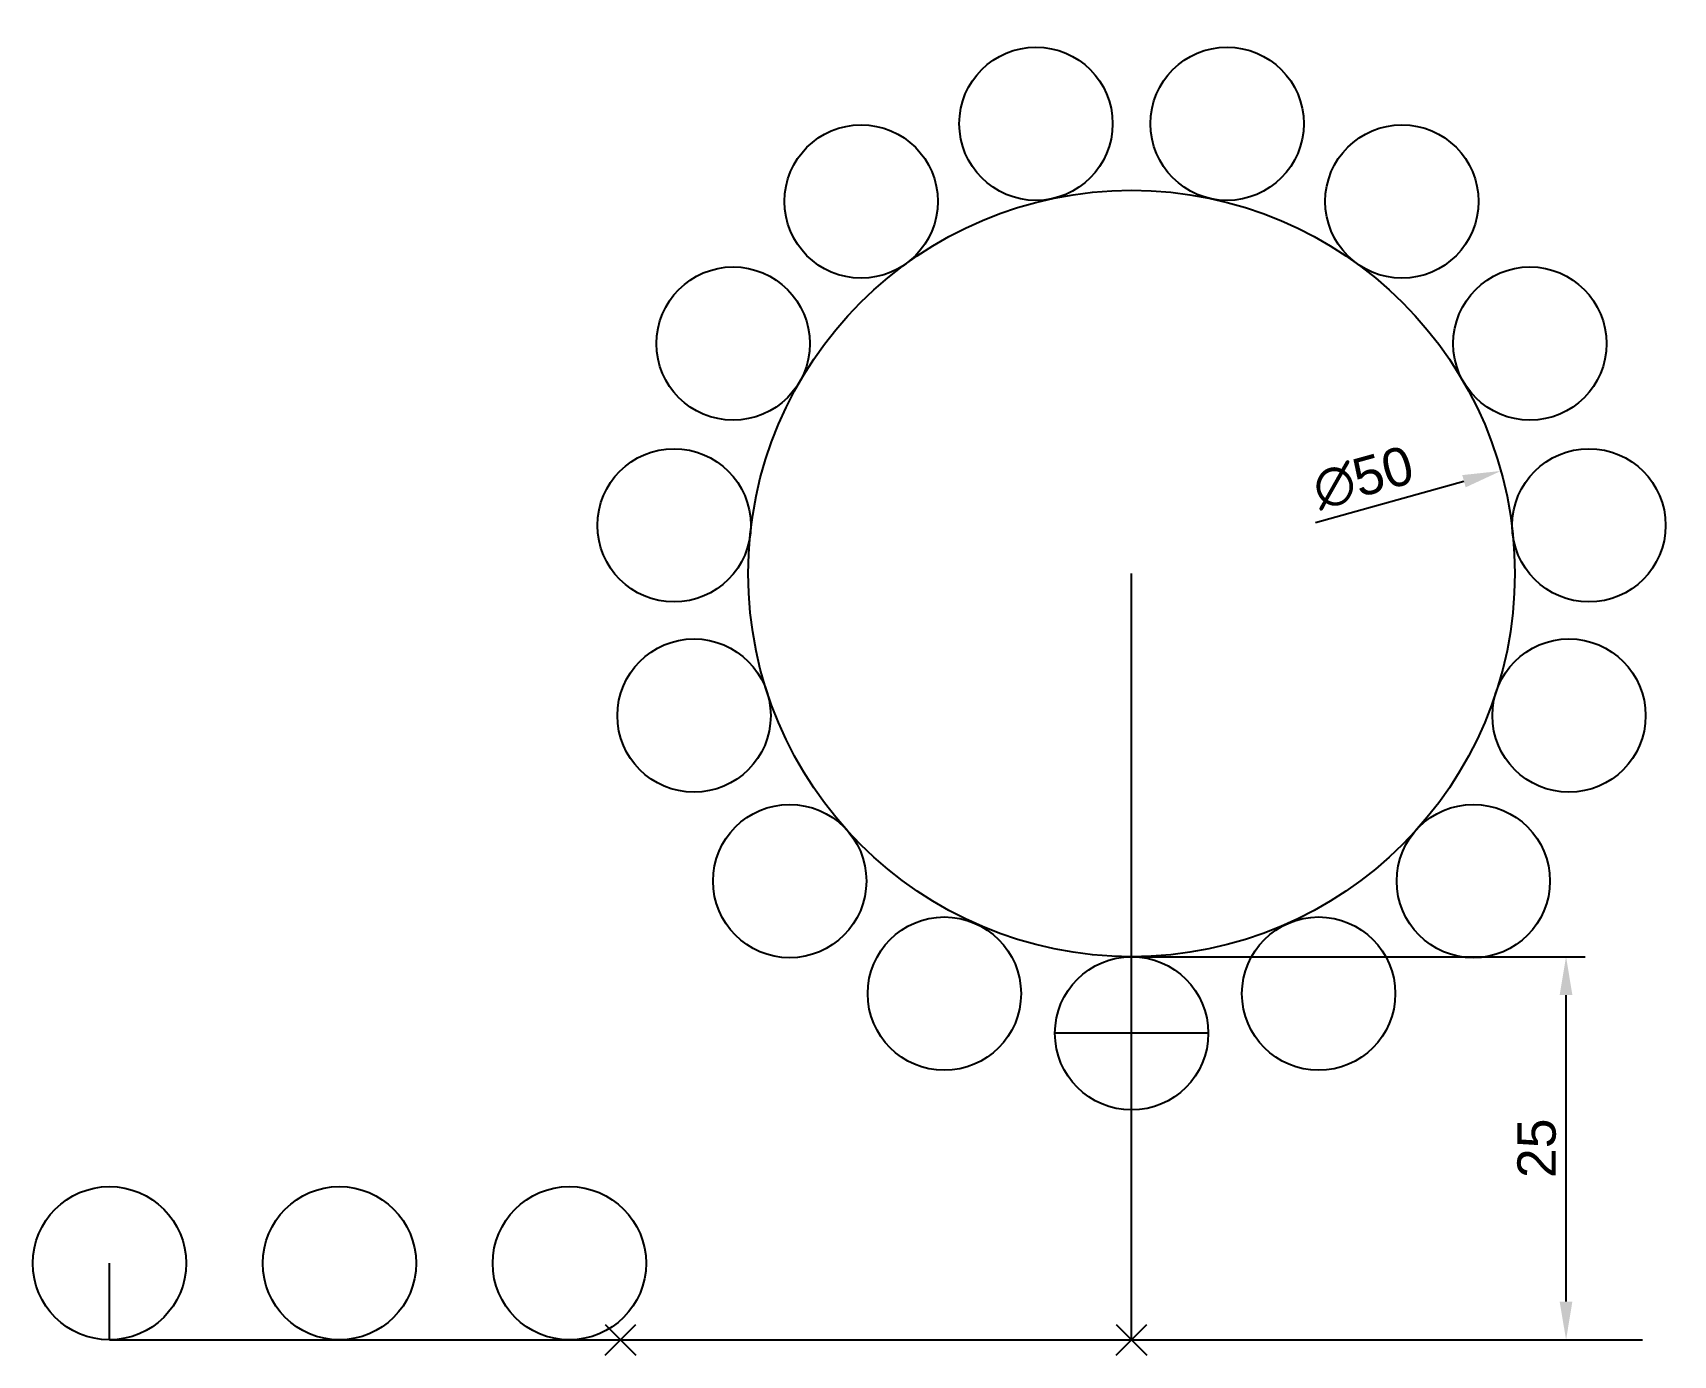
# Model space of a CAD drawing. Header units: millimetres. Extents: x 2625 to 2732, y 1964 to 2050.
import ezdxf

# ---------------------------------------------------------------- set-up
doc = ezdxf.new("R2010")
doc.units = ezdxf.units.MM
doc.header["$PDMODE"] = 3
doc.header["$PDSIZE"] = -2
doc.styles.get("Standard").update_dxf_attribs({"font": 'arial.ttf'})
doc.dimstyles.new('ISO-25', dxfattribs={"dimtxt": 2.5, "dimasz": 2.5, "dimexe": 1.25, "dimexo": 0.625, "dimtad": 1, "dimtxsty": 'Standard', "dimcen": 2.5, "dimadec": 0, "dimazin": 0, "dimtfac": 1, "dimtmove": 0, "dimatfit": 3, "dimfxl": 1, "dimarcsym": 0})

# ---------------------------------------------------------------- blocks, each defined once
blk = doc.blocks.new('*U3')
at = {"color": 7}
blk.add_circle((0, 5), 5, dxfattribs=at)
blk = doc.blocks.new('*U4')
at = {"color": 0, "linetype": 'ByBlock', "lineweight": -2, "transparency": 16777216}
for p in [(2630.12, 1965.15), (2645.12, 1965.15), (2660.12, 1965.15)]:
    blk.add_blockref('*U3', p, dxfattribs=at)
blk = doc.blocks.new('*D5')
at = {"color": 0, "lineweight": -2, "transparency": 16777216}
for p, q in [((2697.41, 1990.15), (2726.38, 1990.15)), ((2725.13, 1967.65), (2725.13, 1987.65)), ((2697.41, 1965.15), (2726.38, 1965.15))]:
    blk.add_line(p, q, dxfattribs=at)
at = {"color": 0, "transparency": 16777216}
for points in [[(2724.71, 1987.65), (2725.54, 1987.65), (2725.13, 1990.15)], [(2724.71, 1967.65), (2725.54, 1967.65), (2725.13, 1965.15)]]:
    blk.add_solid(points, dxfattribs=at)
at = {"layer": 'Defpoints', "color": 0, "transparency": 16777216}
for p in [(2696.79, 1990.15), (2725.13, 1990.15), (2696.79, 1965.15)]:
    blk.add_point(p, dxfattribs=at)
at = {"color": 0, "transparency": 16777216, "insert": (2723.22, 1977.65), "char_height": 2.5, "attachment_point": 5, "rotation": 90}
blk.add_mtext('25', dxfattribs=at)
blk = doc.blocks.new('*D6')
at = {"color": 0, "lineweight": -2, "transparency": 16777216}
blk.add_line((2708.79, 2018.48), (2718.47, 2021.17), dxfattribs=at)
at = {"color": 0, "transparency": 16777216}
blk.add_solid([(2718.36, 2021.57), (2718.58, 2020.77), (2720.88, 2021.84)], dxfattribs=at)
at = {"layer": 'Defpoints', "color": 0, "transparency": 16777216}
for p in [(2720.88, 2021.84), (2672.7, 2008.47)]:
    blk.add_point(p, dxfattribs=at)
at = {"color": 0, "transparency": 16777216, "insert": (2711.9, 2021.39), "char_height": 2.5, "attachment_point": 5, "rotation": 15.5091}
blk.add_mtext('∅50', dxfattribs=at)
blk = doc.blocks.new('*U7')
at = {"color": 7}
blk.add_circle((0, 0), 5, dxfattribs=at)
blk = doc.blocks.new('*U8')
at = {"color": 0, "linetype": 'ByBlock', "lineweight": -2, "transparency": 16777216}
for p, rotation in [((2690.55, 2044.49), 192), ((2703.02, 2044.49), 168.0000000000001), ((2679.15, 2039.42), 216), ((2714.42, 2039.42), 144), ((2670.8, 2030.15), 240), ((2722.77, 2030.15), 120), ((2666.95, 2018.29), 264), ((2726.62, 2018.29), 96.00000000000004), ((2668.25, 2005.88), 288.0000000000001), ((2725.32, 2005.88), 71.99999999999999), ((2674.49, 1995.08), 312), ((2719.08, 1995.08), 48), ((2684.58, 1987.74), 336.0000000000001), ((2708.99, 1987.74), 23.99999999999996)]:
    blk.add_blockref('*U7', p, dxfattribs=dict(at, rotation=rotation))
blk.add_blockref('*U7', (2696.79, 1985.15), dxfattribs=at)

msp = doc.modelspace()

# ---------------------------------------------------------------- linework, layer by layer
at = {"color": 7}
for p, q in [((2696.786, 1965.15), (2696.786, 2015.15)), ((2701.786, 1985.15), (2691.786, 1985.15)), ((2630.119, 1965.15), (2630.119, 1970.15))]:
    msp.add_line(p, q, dxfattribs=at)
msp.add_line((2630.119, 1965.15), (2730.119, 1965.15))
msp.add_circle((2696.786, 2015.15), 25, dxfattribs=at)
at = {"color": 120}
for p in [(2663.452, 1965.15), (2696.786, 1965.15)]:
    msp.add_point(p, dxfattribs=at)

# ---------------------------------------------------------------- block references
at = {"color": 7}
for name in ['*U8', '*U4']:
    msp.add_blockref(name, (0, 0), dxfattribs=at)

# ---------------------------------------------------------------- dimensions: what is measured, and where the dimension line sits
dim = msp.add_diameter_dim_2p(p1=(2672.696, 2008.466), p2=(2720.875, 2021.835), dimstyle='ISO-25', dxfattribs=at)
dim.commit()
dim.dimension.update_dxf_attribs({"geometry": '*D6', "text_midpoint": (2712.423, 2019.49), "dimtype": 163})
dim = msp.add_linear_dim(base=(2725.126, 1990.15), p1=(2696.786, 1965.15), p2=(2696.786, 1990.15), angle=90, dimstyle='ISO-25', dxfattribs=at)
dim.commit()
dim.dimension.update_dxf_attribs({"geometry": '*D5', "text_midpoint": (2723.225, 1977.65)})

doc.saveas('drawing.dxf')
